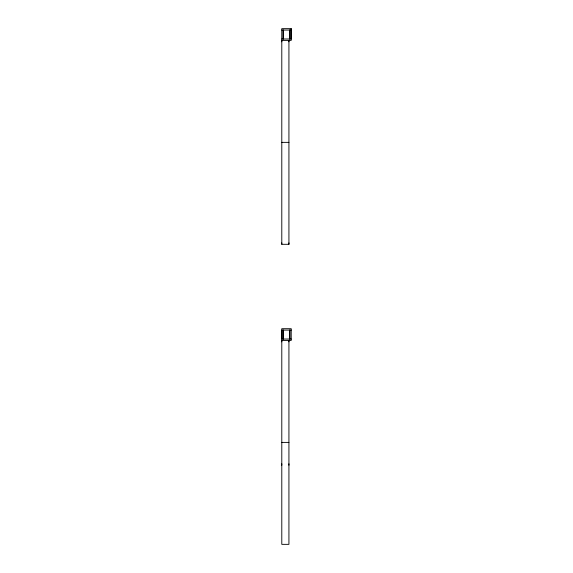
<?xml version="1.0" encoding="UTF-8"?>
<svg xmlns="http://www.w3.org/2000/svg" width="573" height="573" viewBox="0 0 573 573"><rect width="100%" height="100%" fill="white"/><g stroke="black" fill="none" stroke-linecap="round" stroke-linejoin="round"><path stroke-width="0.86" d="M288.928 242.895L288.928 244.306L281.794 244.306L281.794 40.411L291.206 40.411L291.206 28.65L281.794 28.65L281.794 41.822M288.928 244.306L288.928 40.411L288.928 41.822M281.794 341.866L281.794 340.455L291.206 340.455L291.206 328.694L281.794 328.694L281.794 544.35L288.928 544.35L288.928 340.455L288.928 341.866M291.206 28.65L291.206 39L281.794 39M281.794 30.061L291.206 30.061M281.794 142.362L288.928 142.362M291.206 330.105L281.794 330.105L281.794 339.044L291.206 339.044M281.794 442.399L288.928 442.399M288.928 463.808L288.928 465.226M281.794 242.895L281.794 244.306M281.794 463.808L281.794 465.226M283.205 330.105L283.205 339.044L283.205 330.105M283.205 30.061L283.205 39L283.205 30.061M289.795 330.105L289.795 339.044L289.795 330.105M289.795 30.061L289.795 39L289.795 30.061"/></g></svg>
